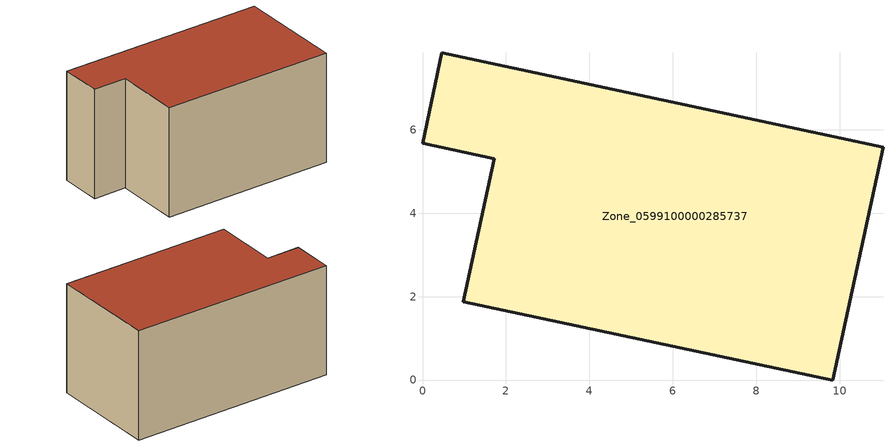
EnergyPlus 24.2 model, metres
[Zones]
Zone_0599100000285737
 floor ground (C_G): 11.04,5.58 9.84,0 0.98,1.88 1.72,5.31 0,5.68 0.46,7.84 z0
 wall outside (C_F): 9.84,0 11.04,5.58 0.46,7.84 0,5.68 1.72,5.31 0.98,1.88 9.84,0 z0:5.8
 roof outside (C_R): 0.98,1.88 9.84,0 11.04,5.58 0.46,7.84 0,5.68 1.72,5.31 z5.8
[BUILDING]
Pand.0599100000285737: North Axis=0; Terrain=City; Loads Convergence Tolerance Value=0.04; Temperature Convergence Tolerance Value=0.4; Solar Distribution=FullExterior; Maximum Number of Warmup Days=25; Minimum Number of Warmup Days=1
[Site:Location]
Rotterdam.The.Hague.AP_ZH_NLD Design_Conditions: Latitude=51.96; Longitude=4.45; Time Zone=1; Elevation=-4.5
[SITE:GROUNDTEMPERATURE:BUILDINGSURFACE]
18, 18, 18, 18, 18, 18, 18, 18, 18, 18, 18, 18
[MATERIAL] Thermal Absorptance=0.9; Solar Absorptance=0.7; Visible Absorptance=0.7
Name | Roughness | Thickness | Conductivity | Density | Specific Heat
G.TI.1975-1991 | MediumSmooth | 0.15 | 0.288461 | 540 | 1210
F.TI.1975-1991 | Rough | 0.3 | 0.230769 | 1920 | 840
R.TI.1975-1991 | MediumRough | 0.2 | 0.153846 | 1500 | 1000
[CONSTRUCTION]
C_G: G.TI.1975-1991
C_F: F.TI.1975-1991
C_R: R.TI.1975-1991
[ZONE]
Zone_0599100000285737: Type=1; Multiplier=1; Ceiling Height=Autocalculate; Volume=Autocalculate; Floor Area=autocalculate; Part of Total Floor Area=Yes
[ZONEINFILTRATION:DESIGNFLOWRATE]
Infil_Zone_0599100000285737: Zone or ZoneList or Space or SpaceList=Zone_0599100000285737; Schedule=AlwaysOn; Design Flow Rate Calculation Method=Flow/Area; Flow Rate per Floor Area=0.003; Constant Term Coefficient=1; Temperature Term Coefficient=0; Velocity Term Coefficient=0; Velocity Squared Term Coefficient=0
[HVACTEMPLATE:ZONE:IDEALLOADSAIRSYSTEM]
Zone_0599100000285737: Maximum Heating Supply Air Temperature=50; Minimum Cooling Supply Air Temperature=13; Maximum Heating Supply Air Humidity Ratio=0.0156; Minimum Cooling Supply Air Humidity Ratio=0.0077; Heating Limit=NoLimit; Cooling Limit=NoLimit; Dehumidification Control Type=ConstantSensibleHeatRatio; Cooling Sensible Heat Ratio=0.7; Dehumidification Setpoint=60; Humidification Control Type=None; Humidification Setpoint=30; Outdoor Air Method=None; Outdoor Air Flow Rate per Person=0.00944; Outdoor Air Flow Rate per Zone Floor Area=0; Outdoor Air Flow Rate per Zone=0; Demand Controlled Ventilation Type=None; Outdoor Air Economizer Type=NoEconomizer; Heat Recovery Type=None; Sensible Heat Recovery Effectiveness=0.7; Latent Heat Recovery Effectiveness=0.65
[ZONECONTROL:THERMOSTAT]
ThermostatControl_Zone_0599100000285737: Zone or ZoneList=Zone_0599100000285737; Control Type Schedule=DualSetpointControlType; Control 1=Thermostat_Zone_0599100000285737; Temperature Difference Between Cutout And Setpoint=0
[THERMOSTATSETPOINT:DUALSETPOINT]
Thermostat_Zone_0599100000285737: Heating Setpoint Temperature Schedule=HeatingSetpoint_Zone_0599100000285737; Cooling Setpoint Temperature Schedule=CoolingSetpoint_Zone_0599100000285737
[SCHEDULE:COMPACT]
HeatingSetpoint_Zone_0599100000285737: Through: 12/31, For: AllDays, Until: 24:00, 21
CoolingSetpoint_Zone_0599100000285737: Through: 12/31, For: AllDays, Until: 24:00, 24
DualSetpointControlType: Through: 12/31, For: AllDays, Until: 24:00, 4
AlwaysOn: Through: 12/31, For: AllDays, Until: 24:00, 1
